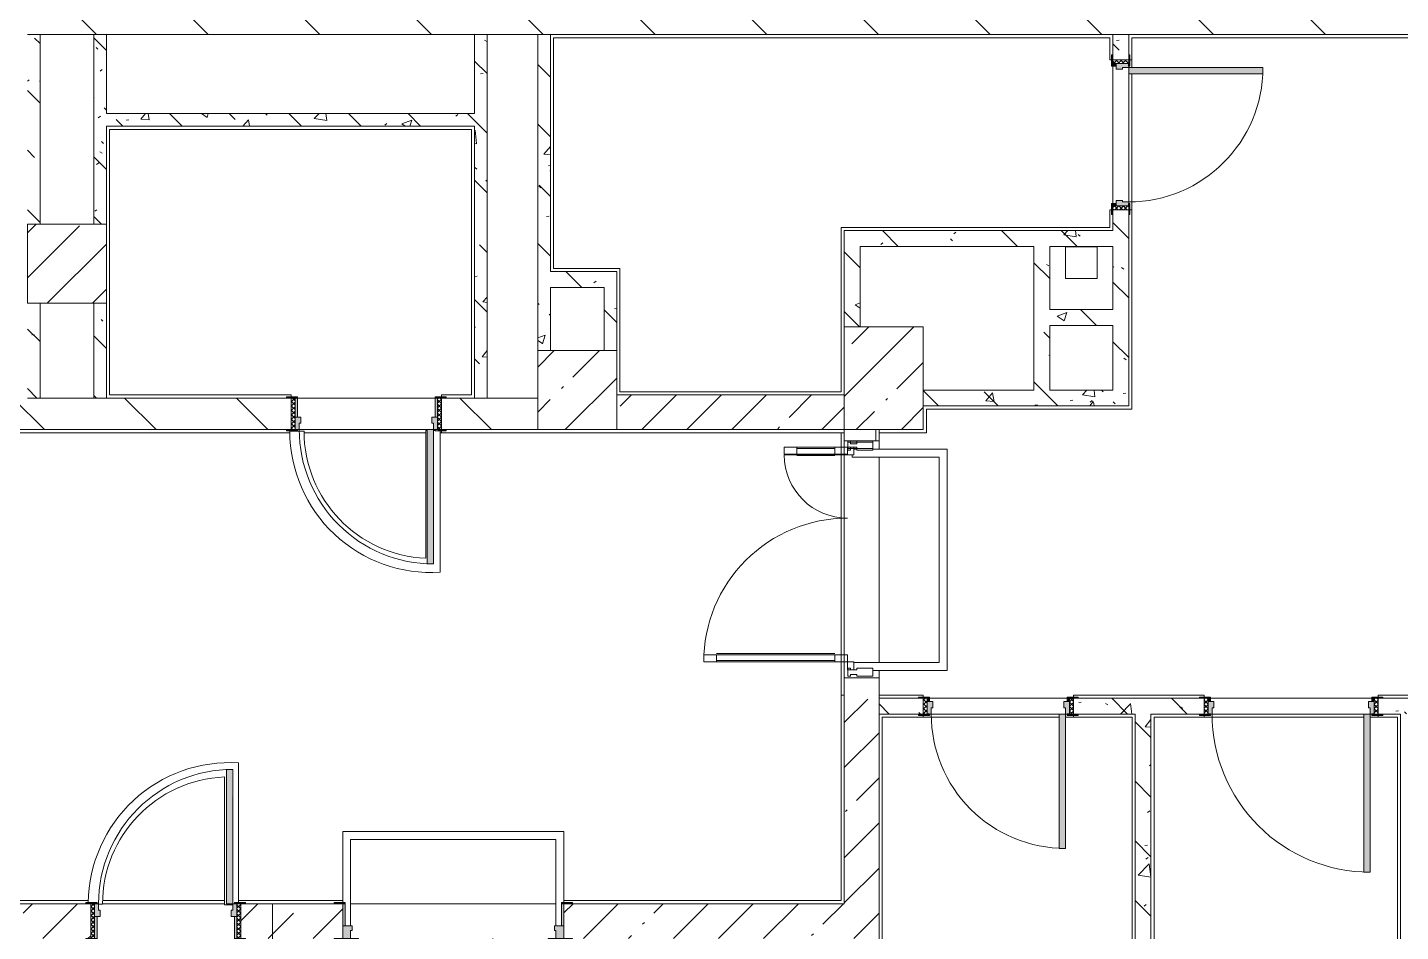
# Model space of a CAD drawing. Header units: millimetres. Extents: x -7229 to 193500, y -8553 to 29000.
# Drawn here: x 70310 to 79000, y 7724 to 13445 of the extents above; entities that cross this region are included whole.
import ezdxf

# ---------------------------------------------------------------- set-up
doc = ezdxf.new("R2010")
doc.units = ezdxf.units.MM
for name, color, linetype, lineweight, true_color in [('A-DETL-GENF-3', 7, 'Continuous', 5, 0xaaaaaa), ('A-DOOR-1', 7, 'Continuous', 5, 0xaaaaaa), ('A-DOOR-2', 7, 'Continuous', 5, 0xe2e2e2), ('A-DOOR-FRAM-1', 7, 'Continuous', 5, 0xe2e2e2), ('A-DOOR-FRAM-2', 7, 'Continuous', 5, 0xaaaaaa), ('A-FLOR-1', 7, 'Continuous', 5, 0xaaaaaa), ('I-WALL-3', 7, 'Continuous', 5, 0x787878)]:
    doc.layers.add(name, color=color, linetype=linetype, lineweight=lineweight, true_color=true_color)
for name, color, linetype, lineweight in [('A-GLAZ-CWMG', 7, 'Continuous', 5), ('A-WALL-1', 7, 'Continuous', 9), ('I-WALL', 7, 'Continuous', 5), ('S-COLS', 7, 'Continuous', 5)]:
    doc.layers.add(name, color=color, linetype=linetype, lineweight=lineweight)
pattern_1 = [(45, (0, 0), (-285.1231, 285.1231), []), (45, (285.12, 0), (-285.1231, 285.1231), [504.031, -100.806, 16.764, -84.042])]
pattern_2 = [(135, (0, 0), (-377.1708, -377.1708), [533.4, -88.9, 17.78, -88.9]), (135, (0, 376.94), (-377.1708, -377.1708), []), (50, (0, 0), (637.6445, -55.7866), [66.675, -733.425]), (355, (0, 0), (-123.3494, 668.699), [53.34, -586.74]), (100.451, (53.14, -4.65), (514.299, 612.908), [56.665, -623.315]), (46.184, (0, 177.8), (948.7764, -147.15), [100.012, -1100.137]), (96.636, (79.1, 165.5), (830.909, 865.997), [84.998, -934.973]), (351.184, (0, 177.8), (830.918, 865.988), [80.01, -880.11]), (21, (88.9, 133.35), (530.6506, -357.9283), [66.675, -733.425]), (326, (88.9, 133.35), (216.308, 644.6585), [53.34, -586.74]), (71.451, (133.1, 103.5), (746.9596, 286.7243), [56.665, -623.315]), (37.5, (0, 0), (10.81053, 295.9426), [16.764, -562.864, 16.764, -578.866, -588.962]), (37.5, (0, 0), (10.81053, 295.9426), [-1175.258, 16.764, -572.198]), (7.5, (0, 0), (233.8692, 350.6318), [16.764, -322.834, 16.764, -549.529, -224.472]), (7.5, (0, 0), (233.8692, 350.6318), [-905.891, 16.764, -207.708]), (327.5, (-198.25, 0), (474.5678, -20.0513), [16.764, -205.486, 16.764, -676.656, -920.115]), (327.5, (-198.25, 0), (474.5678, -20.0513), [-915.67, 16.764, -903.351]), (317.5, (-287.15, 0), (518.4522, 88.9934), [16.764, -272.161, 16.764, -443.738, -653.415]), (317.5, (-287.15, 0), (518.4522, 88.9934), [-749.427, 16.764, -636.651])]
pattern_3 = [(135, (1826.41, 114.685), (-14.14214, -14.14214), []), (225, (1826.41, 114.685), (14.14214, -14.14214), [])]
pattern_4 = [(45, (-296.384, 114.685), (-14.1421, 14.1421), []), (135, (-296.384, 114.685), (-14.1421, -14.1421), [])]
pattern_5 = [(135, (0, 0), (-353.5534, -353.5534), [])]

# ---------------------------------------------------------------- blocks, each defined once
blk = doc.blocks.new('BSC_Колонна _Прямоугольная - 650х500-23287315-1_2_1_птичка зашивка')
at = {"layer": 'S-COLS'}
h = blk.add_hatch(dxfattribs=at)
h.set_pattern_fill('FP_55', color=256, style=0, pattern_type=2)
h.set_pattern_definition([(135, (11225, -75730), (-285.1231, -285.1231), []), (135, (11225, -75444.88), (-285.1231, -285.1231), [504.031, -100.806, 16.764, -84.042])])
h.paths.add_polyline_path([(325, -250), (325, 250), (-325, 250), (-325, -250), (85, -250)])
for p, q in [((325, 250), (-325, 250)), ((-325, 250), (-325, -250)), ((325, -250), (325, 250)), ((-325, -250), (325, -250))]:
    blk.add_line(p, q, dxfattribs=at)
blk = doc.blocks.new('BSC_Колонна _Прямоугольная - 500х500-V37-1_2_1_птичка зашивка')
at = {"layer": 'S-COLS'}
h = blk.add_hatch(dxfattribs=at)
h.set_pattern_fill('FP_56', color=256, style=0, pattern_type=2)
h.set_pattern_definition([(45, (-73790, -11150), (-285.1231, 285.1231), []), (45, (-73504.88, -11150), (-285.1231, 285.1231), [504.031, -100.806, 16.764, -84.042])])
h.paths.add_polyline_path([(-250, -250), (250, -250), (250, 250), (-250, 247.2)])
for p, q in [((250, 250), (-250, 250)), ((-250, 250), (-250, -250)), ((250, -250), (250, 250)), ((-250, -250), (250, -250))]:
    blk.add_line(p, q, dxfattribs=at)
blk = doc.blocks.new('110_Дверь_СКБ_1Ст_Внутренняя1 - Д-7_п__950x2100h_Туалет EW30-32892359-1_2_1_птичка зашивка')
at = {"layer": 'A-DOOR-1'}
h = blk.add_hatch(dxfattribs=at)
h.set_pattern_fill('FP_38', color=256, style=0, pattern_type=2)
h.set_pattern_definition(pattern_3)
h.paths.add_polyline_path([(487.5, -50), (487.5, 50), (462.5, 50), (462.5, -50)])
at = {"layer": 'A-DOOR-2'}
h = blk.add_hatch(color=256, dxfattribs=at)
h.paths.add_polyline_path([(462.5, 19.3), (462.5, 50), (437.5, 50), (437.5, 10), (427.5, 10), (427.5, -30), (462.5, -30), (462.5, -18.8)])
h.paths.add_polyline_path([(-402.5, -6), (-402.5, 10), (-412.5, 10), (-412.5, 50), (-437.5, 50), (-437.5, -30), (-402.5, -30)])
at = {"layer": 'A-DOOR-FRAM-1'}
for points in [[(-372.5, 900), (-412.5, 900), (-412.5, 50), (-372.5, 50), (-372.5, 562.6)], [(-422.5, 50), (-422.5, 58), (-492.5, 58), (-492.5, 50), (-437.5, 50)], [(517.5, 58), (447.5, 56.3), (447.5, 50), (517.5, 50)], [(-422.5, -50), (-492.5, -50), (-492.5, -58), (-422.5, -58)], [(-422.5, -30), (-437.5, -30), (-437.5, -50), (-422.5, -50)], [(462.5, -30), (447.5, -30), (447.5, -50), (462.5, -50)], [(517.5, -50), (447.5, -50), (447.5, -58), (517.5, -58)]]:
    blk.add_hatch(color=256, dxfattribs=at).paths.add_polyline_path(points)
at = {"layer": 'A-DOOR-FRAM-2'}
h = blk.add_hatch(dxfattribs=at)
h.set_pattern_fill('FP_39', color=256, style=0, pattern_type=2)
h.set_pattern_definition(pattern_4)
h.paths.add_polyline_path([(-437.5, -50), (-437.5, 50), (-462.5, 50), (-456.9, -50)])
at = {"layer": 'A-DOOR-1'}
for p, q in [((-412.5, 900), (-412.5, 50)), ((-372.5, 900), (-412.5, 900)), ((-372.5, 50), (-372.5, 900)), ((-412.5, 50), (-372.5, 50))]:
    blk.add_line(p, q, dxfattribs=at)
blk.add_arc((-412.5, 50), 850, 360, 90, dxfattribs=at)
at = {"layer": 'A-DOOR-FRAM-2'}
for p, q in [((-422.5, 58), (-492.5, 58)), ((-492.5, 58), (-492.5, 50)), ((-492.5, 50), (-422.5, 50)), ((-437.5, 50), (-462.5, 50)), ((-462.5, 50), (-462.5, -50)), ((-412.5, 50), (-437.5, 50)), ((-437.5, 50), (-437.5, -30)), ((-437.5, -50), (-437.5, 50)), ((-422.5, 50), (-437.5, 50)), ((-437.5, 50), (-437.5, 49)), ((-437.5, 49), (-422.5, 49)), ((-422.5, 50), (-422.5, 58)), ((-422.5, 49), (-422.5, 50)), ((-412.5, 10), (-412.5, 50)), ((-402.5, 10), (-412.5, 10)), ((-402.5, -30), (-402.5, 10)), ((437.5, 10), (427.5, 10)), ((427.5, 10), (427.5, -30)), ((437.5, 50), (437.5, 10)), ((462.5, 50), (437.5, 50)), ((517.5, 58), (447.5, 58)), ((447.5, 58), (447.5, 50)), ((462.5, 50), (447.5, 50)), ((447.5, 50), (447.5, 49)), ((447.5, 50), (517.5, 50)), ((447.5, 49), (462.5, 49)), ((462.5, -30), (462.5, 50)), ((487.5, 50), (462.5, 50)), ((462.5, 50), (462.5, -50)), ((462.5, 49), (462.5, 50)), ((487.5, -50), (487.5, 50)), ((517.5, 50), (517.5, 58)), ((-422.5, -50), (-492.5, -50)), ((-492.5, -50), (-492.5, -58)), ((-492.5, -58), (-422.5, -58)), ((-462.5, -50), (-437.5, -50)), ((-437.5, -30), (-402.5, -30)), ((-422.5, -30), (-437.5, -30)), ((-437.5, -30), (-437.5, -50)), ((-437.5, -50), (-422.5, -50)), ((-422.5, -50), (-422.5, -30)), ((-422.5, -58), (-422.5, -50)), ((427.5, -30), (462.5, -30)), ((462.5, -30), (447.5, -30)), ((447.5, -30), (447.5, -50)), ((447.5, -50), (462.5, -50)), ((517.5, -50), (447.5, -50)), ((447.5, -50), (447.5, -58)), ((447.5, -58), (517.5, -58)), ((462.5, -50), (462.5, -30)), ((462.5, -50), (487.5, -50)), ((517.5, -58), (517.5, -50))]:
    blk.add_line(p, q, dxfattribs=at)
blk = doc.blocks.new('110_Дверь_СКБ_1Ст_Внутренняя1 - Д-7_п__950x2100h_Туалет-32105350-1_2_1_птичка зашивка')
at = {"layer": 'A-DOOR-1'}
h = blk.add_hatch(dxfattribs=at)
h.set_pattern_fill('FP_38', color=256, style=0, pattern_type=2)
h.set_pattern_definition(pattern_3)
h.paths.add_polyline_path([(487.5, -50), (487.5, 50), (462.5, 50), (463.3, -50)])
at = {"layer": 'A-DOOR-2'}
h = blk.add_hatch(color=256, dxfattribs=at)
h.paths.add_polyline_path([(437.5, -30), (462.5, -30), (462.5, 50), (437.5, 50), (437.5, 10), (427.5, 10), (427.5, -30)])
h.paths.add_polyline_path([(-437.5, -30), (-402.5, -30), (-402.5, 10), (-412.5, 10), (-412.5, 50), (-437.5, 50)])
at = {"layer": 'A-DOOR-FRAM-1'}
for points in [[(-372.5, 50), (-372.5, 900), (-412.5, 900), (-412.5, 50)], [(-437.5, 50), (-422.5, 50), (-422.5, 58), (-492.5, 58), (-492.5, 50), (-462.5, 50)], [(517.5, 50), (517.5, 58), (447.5, 58), (447.5, 50), (492.2, 50)], [(-492.5, -58), (-422.5, -58), (-422.5, -50), (-492.5, -50)], [(-437.5, -50), (-422.5, -50), (-422.5, -30), (-437.5, -30)], [(462.5, -50), (462.5, -30), (447.5, -30), (447.5, -50)], [(468.2, -58), (517.5, -58), (517.5, -50), (447.5, -50), (447.5, -58)]]:
    blk.add_hatch(color=256, dxfattribs=at).paths.add_polyline_path(points)
at = {"layer": 'A-DOOR-FRAM-2'}
h = blk.add_hatch(dxfattribs=at)
h.set_pattern_fill('FP_39', color=256, style=0, pattern_type=2)
h.set_pattern_definition(pattern_4)
h.paths.add_polyline_path([(-437.5, -50), (-437.5, 50), (-462.5, 50), (-462.5, -50)])
at = {"layer": 'A-DOOR-1'}
for p, q in [((-412.5, 900), (-412.5, 50)), ((-372.5, 900), (-412.5, 900)), ((-372.5, 50), (-372.5, 900)), ((-412.5, 50), (-372.5, 50))]:
    blk.add_line(p, q, dxfattribs=at)
blk.add_arc((-412.5, 50), 850, 360, 90, dxfattribs=at)
at = {"layer": 'A-DOOR-FRAM-2'}
for p, q in [((-422.5, 58), (-492.5, 58)), ((-492.5, 58), (-492.5, 50)), ((-492.5, 50), (-422.5, 50)), ((-437.5, 50), (-462.5, 50)), ((-462.5, 50), (-462.5, -50)), ((-412.5, 50), (-437.5, 50)), ((-437.5, 50), (-437.5, -30)), ((-437.5, -50), (-437.5, 50)), ((-422.5, 50), (-437.5, 50)), ((-437.5, 50), (-437.5, 49)), ((-437.5, 49), (-422.5, 49)), ((-422.5, 50), (-422.5, 58)), ((-422.5, 49), (-422.5, 50)), ((-412.5, 10), (-412.5, 50)), ((-402.5, 10), (-412.5, 10)), ((-402.5, -30), (-402.5, 10)), ((437.5, 10), (427.5, 10)), ((427.5, 10), (427.5, -30)), ((437.5, 50), (437.5, 10)), ((462.5, 50), (437.5, 50)), ((517.5, 58), (447.5, 58)), ((447.5, 58), (447.5, 50)), ((462.5, 50), (447.5, 50)), ((447.5, 50), (447.5, 49)), ((447.5, 50), (517.5, 50)), ((447.5, 49), (462.5, 49)), ((462.5, -30), (462.5, 50)), ((487.5, 50), (462.5, 50)), ((462.5, 50), (462.5, -50)), ((462.5, 49), (462.5, 50)), ((487.5, -50), (487.5, 50)), ((517.5, 50), (517.5, 58)), ((-422.5, -50), (-492.5, -50)), ((-492.5, -50), (-492.5, -58)), ((-492.5, -58), (-422.5, -58)), ((-462.5, -50), (-437.5, -50)), ((-437.5, -30), (-402.5, -30)), ((-422.5, -30), (-437.5, -30)), ((-437.5, -30), (-437.5, -50)), ((-437.5, -50), (-422.5, -50)), ((-422.5, -50), (-422.5, -30)), ((-422.5, -58), (-422.5, -50)), ((427.5, -30), (462.5, -30)), ((462.5, -30), (447.5, -30)), ((447.5, -30), (447.5, -50)), ((447.5, -50), (462.5, -50)), ((517.5, -50), (447.5, -50)), ((447.5, -50), (447.5, -58)), ((447.5, -58), (517.5, -58)), ((462.5, -50), (462.5, -30)), ((462.5, -50), (487.5, -50)), ((517.5, -58), (517.5, -50))]:
    blk.add_line(p, q, dxfattribs=at)
blk = doc.blocks.new('110_Дверь_СКБ_1Ст_Внутренняя1 - Д-4 _п_ 1100x2100h_су мгн 2-33304581-1_2_1_птичка зашивка')
at = {"layer": 'A-DOOR-1'}
h = blk.add_hatch(dxfattribs=at)
h.set_pattern_fill('FP_34', color=256, style=0, pattern_type=2)
h.set_pattern_definition([(135, (1751.41, 114.685), (-14.14214, -14.14214), []), (225, (1751.41, 114.685), (14.14214, -14.14214), [])])
h.paths.add_polyline_path([(537.5, 50), (537.5, -50), (562.5, -50), (562.5, 50)])
at = {"layer": 'A-DOOR-2'}
h = blk.add_hatch(color=256, dxfattribs=at)
h.paths.add_polyline_path([(512.5, 50), (512.5, 10), (502.5, 10), (502.5, -30), (537.5, -30), (532.1, 50), (522.5, 50)])
h.paths.add_polyline_path([(-512.5, 50), (-512.5, -30), (-477.5, -30), (-477.5, 10), (-487.5, 10), (-487.5, 50), (-497.5, 50)])
at = {"layer": 'A-DOOR-FRAM-1'}
for points in [[(-487.5, 1050), (-487.5, 50), (-447.5, 50), (-447.5, 1050)], [(-517.5, 58), (-567.5, 58), (-567.5, 50), (-497.5, 50), (-497.5, 58), (-512.5, 58)], [(530.1, 58), (522.5, 58), (522.5, 50), (592.5, 50), (592.5, 58), (537.5, 58)], [(-537.5, -50), (-567.5, -50), (-567.5, -58), (-497.5, -58), (-497.5, -50), (-519.8, -50)], [(-497.5, -30), (-512.5, -30), (-512.5, -50), (-497.5, -50)], [(537.5, -30), (522.5, -30), (522.5, -50), (537.5, -50)], [(522.5, -50), (522.5, -58), (592.5, -58), (592.5, -50), (537.5, -50)]]:
    blk.add_hatch(color=256, dxfattribs=at).paths.add_polyline_path(points)
at = {"layer": 'A-DOOR-FRAM-2'}
h = blk.add_hatch(dxfattribs=at)
h.set_pattern_fill('FP_35', color=256, style=0, pattern_type=2)
h.set_pattern_definition([(45, (-371.384, 114.685), (-14.1421, 14.1421), []), (135, (-371.384, 114.685), (-14.1421, -14.1421), [])])
h.paths.add_polyline_path([(-512.5, 50), (-537.5, 50), (-537.5, -50), (-512.5, -50), (-512.5, -41.8)])
at = {"layer": 'A-DOOR-1'}
for p, q in [((-487.5, 1050), (-487.5, 50)), ((-447.5, 1050), (-487.5, 1050)), ((-447.5, 50), (-447.5, 1050)), ((-487.5, 50), (-447.5, 50))]:
    blk.add_line(p, q, dxfattribs=at)
blk.add_arc((-487.5, 50), 1000, 360, 90, dxfattribs=at)
at = {"layer": 'A-DOOR-FRAM-2'}
for p, q in [((-497.5, 58), (-567.5, 58)), ((-567.5, 58), (-567.5, 50)), ((-567.5, 50), (-497.5, 50)), ((-512.5, 50), (-537.5, 50)), ((-537.5, 50), (-537.5, -50)), ((-487.5, 50), (-512.5, 50)), ((-512.5, 50), (-512.5, -30)), ((-512.5, -50), (-512.5, 50)), ((-497.5, 50), (-512.5, 50)), ((-512.5, 50), (-512.5, 49)), ((-512.5, 49), (-497.5, 49)), ((-497.5, 50), (-497.5, 58)), ((-497.5, 49), (-497.5, 50)), ((-487.5, 10), (-487.5, 50)), ((-477.5, 10), (-487.5, 10)), ((-477.5, -30), (-477.5, 10)), ((512.5, 10), (502.5, 10)), ((502.5, 10), (502.5, -30)), ((512.5, 50), (512.5, 10)), ((537.5, 50), (512.5, 50)), ((592.5, 58), (522.5, 58)), ((522.5, 58), (522.5, 50)), ((537.5, 50), (522.5, 50)), ((522.5, 50), (522.5, 49)), ((522.5, 50), (592.5, 50)), ((522.5, 49), (537.5, 49)), ((537.5, -30), (537.5, 50)), ((562.5, 50), (537.5, 50)), ((537.5, 50), (537.5, -50)), ((537.5, 49), (537.5, 50)), ((562.5, -50), (562.5, 50)), ((592.5, 50), (592.5, 58)), ((-497.5, -50), (-567.5, -50)), ((-567.5, -50), (-567.5, -58)), ((-567.5, -58), (-497.5, -58)), ((-537.5, -50), (-512.5, -50)), ((-512.5, -30), (-477.5, -30)), ((-497.5, -30), (-512.5, -30)), ((-512.5, -30), (-512.5, -50)), ((-512.5, -50), (-497.5, -50)), ((-497.5, -50), (-497.5, -30)), ((-497.5, -58), (-497.5, -50)), ((502.5, -30), (537.5, -30)), ((537.5, -30), (522.5, -30)), ((522.5, -30), (522.5, -50)), ((522.5, -50), (537.5, -50)), ((592.5, -50), (522.5, -50)), ((522.5, -50), (522.5, -58)), ((522.5, -58), (592.5, -58)), ((537.5, -50), (537.5, -30)), ((537.5, -50), (562.5, -50)), ((592.5, -58), (592.5, -50))]:
    blk.add_line(p, q, dxfattribs=at)
blk = doc.blocks.new('Прямоугольный импост - Импост структурный с накладкой - 160мм Темный-32274804-1_2_1_птичка зашивка')
at = {"layer": 'A-GLAZ-CWMG'}
for p, q in [((-50, 40), (-50, 140)), ((-50, 140), (0, 140)), ((0, 140), (0, 40)), ((-40, 40), (-50, 40)), ((-50, -17), (-50, 0)), ((-50, 0), (-40, 0)), ((-40, 0), (-40, 40)), ((-10, 40), (-10, 0)), ((0, 40), (-10, 40)), ((-10, 0), (0, 0)), ((0, 0), (0, -17)), ((0, -17), (-50, -17))]:
    blk.add_line(p, q, dxfattribs=at)
blk = doc.blocks.new('Дверь_Витражная_остекление_ - ВВ-6 остекление-32274838-1_2_1_птичка зашивка')
at = {"layer": 'A-DETL-GENF-3'}
for p, q in [((-655, 930), (-610, 930)), ((-655, 930), (-655, 20)), ((-610, 930), (-655, 930)), ((-655, 930), (-655, 20)), ((-610, 930), (-610, 20)), ((-610, 20), (-610, 930)), ((-655, 850), (-610, 850)), ((-645, 850), (-645, 100)), ((-601, 850), (-601, 100)), ((705, 420), (660, 420)), ((660, 420), (660, 20)), ((705, 420), (660, 420)), ((660, 420), (660, 20)), ((705, 420), (705, 20)), ((705, 20), (705, 420)), ((651, 340), (651, 100)), ((705, 340), (660, 340)), ((695, 340), (695, 100)), ((-655, 100), (-610, 100)), ((705, 100), (660, 100)), ((-610, 20), (-655, 20)), ((-655, 20), (-610, 20))]:
    blk.add_line(p, q, dxfattribs=at)
at = {"layer": 'A-DOOR-1'}
for p, q in [((-655, 930), (-655, 20)), ((655, 420), (655, 20)), ((-655, 20), (-705, 20)), ((-705, 20), (-705, -20)), ((-655, -20), (-655, 20)), ((705, 20), (655, 20)), ((655, 20), (655, -20)), ((705, -20), (705, 20)), ((-705, -20), (-655, -20)), ((655, -20), (705, -20))]:
    blk.add_line(p, q, dxfattribs=at)
for centre, radius, start, end in [((-655, 20), 910, 360, 90), ((655, 20), 400, 90, 180)]:
    blk.add_arc(centre, radius, start, end, dxfattribs=at)
blk = doc.blocks.new('110_Дверь_СКБ_1Ст_Внутренняя1 - Д-17д _Д-9_ 950x2100h_ПУИ_ С_У персонала-24300662-1_2_1_птичка зашивка')
at = {"layer": 'A-DOOR-1'}
h = blk.add_hatch(dxfattribs=at)
h.set_pattern_fill('FP_23', color=256, style=0, pattern_type=2)
h.set_pattern_definition([(135, (1826.41, 164.685), (-14.14214, -14.14214), []), (225, (1826.41, 164.685), (14.14214, -14.14214), [])])
h.paths.add_polyline_path([(487.5, 100), (462.5, 100), (462.5, -100), (487.5, -100)])
at = {"layer": 'A-DOOR-2'}
h = blk.add_hatch(color=256, dxfattribs=at)
h.paths.add_polyline_path([(462.5, 100), (437.5, 100), (437.5, 60), (427.5, 60), (427.5, 20), (462.5, 20)])
h.paths.add_polyline_path([(-422.5, 100), (-437.5, 100), (-437.5, 20), (-402.5, 20), (-402.5, 60), (-412.5, 60), (-412.5, 100)])
at = {"layer": 'A-DOOR-FRAM-1'}
for points in [[(-412.5, 950), (-412.5, 100), (-372.5, 104.4), (-372.5, 950), (-400.7, 950)], [(-462.5, 108), (-492.5, 108), (-492.5, 100), (-422.5, 104.4), (-422.5, 108), (-454.1, 108)], [(447.5, 108), (447.5, 100), (517.5, 100), (517.5, 108), (462.5, 108)], [(-422.5, 20), (-437.5, 20), (-437.5, -100), (-422.5, -100)], [(447.5, 20), (447.5, -100), (462.5, -100), (462.5, 20)], [(-422.5, -100), (-492.5, -100), (-492.5, -108), (-422.5, -108)], [(517.5, -100), (447.5, -100), (447.5, -108), (517.5, -108)]]:
    blk.add_hatch(color=256, dxfattribs=at).paths.add_polyline_path(points)
at = {"layer": 'A-DOOR-FRAM-2'}
h = blk.add_hatch(dxfattribs=at)
h.set_pattern_fill('FP_24', color=256, style=0, pattern_type=2)
h.set_pattern_definition([(45, (-296.384, 164.685), (-14.1421, 14.1421), []), (135, (-296.384, 164.685), (-14.1421, -14.1421), [])])
h.paths.add_polyline_path([(-462.5, 100), (-462.5, -100), (-437.5, -100), (-437.5, 100)])
at = {"layer": 'A-DOOR-1'}
for p, q in [((-412.5, 950), (-412.5, 100)), ((-372.5, 950), (-412.5, 950)), ((-372.5, 100), (-372.5, 950)), ((-412.5, 100), (-372.5, 100))]:
    blk.add_line(p, q, dxfattribs=at)
blk.add_arc((-412.5, 100), 850, 360, 90, dxfattribs=at)
at = {"layer": 'A-DOOR-FRAM-2'}
for p, q in [((-422.5, 108), (-492.5, 108)), ((-492.5, 108), (-492.5, 100)), ((-492.5, 100), (-422.5, 100)), ((-437.5, 100), (-462.5, 100)), ((-462.5, 100), (-462.5, -100)), ((-412.5, 100), (-437.5, 100)), ((-437.5, 100), (-437.5, 20)), ((-437.5, -100), (-437.5, 100)), ((-422.5, 100), (-437.5, 100)), ((-437.5, 100), (-437.5, 99)), ((-437.5, 99), (-422.5, 99)), ((-422.5, 100), (-422.5, 108)), ((-422.5, 99), (-422.5, 100)), ((-412.5, 60), (-412.5, 100)), ((437.5, 100), (437.5, 60)), ((462.5, 100), (437.5, 100)), ((517.5, 108), (447.5, 108)), ((447.5, 108), (447.5, 100)), ((462.5, 100), (447.5, 100)), ((447.5, 100), (447.5, 99)), ((447.5, 100), (517.5, 100)), ((447.5, 99), (462.5, 99)), ((462.5, 20), (462.5, 100)), ((487.5, 100), (462.5, 100)), ((462.5, 100), (462.5, -100)), ((462.5, 99), (462.5, 100)), ((487.5, -100), (487.5, 100)), ((517.5, 100), (517.5, 108)), ((-437.5, 20), (-402.5, 20)), ((-422.5, 20), (-437.5, 20)), ((-437.5, 20), (-437.5, -100)), ((-422.5, -100), (-422.5, 20)), ((-402.5, 60), (-412.5, 60)), ((-402.5, 20), (-402.5, 60)), ((437.5, 60), (427.5, 60)), ((427.5, 60), (427.5, 20)), ((427.5, 20), (462.5, 20)), ((462.5, 20), (447.5, 20)), ((447.5, 20), (447.5, -100)), ((462.5, -100), (462.5, 20)), ((-422.5, -100), (-492.5, -100)), ((-492.5, -100), (-492.5, -108)), ((-492.5, -108), (-422.5, -108)), ((-462.5, -100), (-437.5, -100)), ((-437.5, -100), (-422.5, -100)), ((-422.5, -108), (-422.5, -100)), ((447.5, -100), (462.5, -100)), ((517.5, -100), (447.5, -100)), ((447.5, -100), (447.5, -108)), ((447.5, -108), (517.5, -108)), ((462.5, -100), (487.5, -100)), ((517.5, -108), (517.5, -100))]:
    blk.add_line(p, q, dxfattribs=at)
blk = doc.blocks.new('110_Дверь_СКБ_2Ст - Д-1_л_Лестничная клетка EIS60 2-32142534-1_2_1_птичка зашивка')
at = {"layer": 'A-DOOR-2'}
for points in [[(662.5, 1010), (612.5, 1010), (612.5, 110), (662.5, 110), (662.5, 786.4)], [(-637.5, 510), (-637.5, 110), (-587.5, 110), (-587.5, 510)], [(712.4, 30), (697.5, 30), (699.6, -110), (712.5, -110), (712.5, 30)]]:
    blk.add_hatch(color=256, dxfattribs=at).paths.add_polyline_path(points)
h = blk.add_hatch(color=256, dxfattribs=at)
h.paths.add_polyline_path([(662.5, 110), (662.5, 60), (652.5, 60), (652.5, 30), (712.5, 32.6), (712.5, 110)])
h.paths.add_polyline_path([(-637.5, 110), (-687.5, 110), (-687.2, 30), (-627.5, 35.6), (-627.5, 60), (-637.5, 60), (-637.5, 104.8)])
at = {"layer": 'A-DOOR-FRAM-1'}
for points in [[(-672.5, 118), (-742.5, 118), (-742.5, 110), (-672.5, 110)], [(729.9, 118), (697.5, 118), (697.5, 110), (767.5, 110), (767.5, 118)], [(-672.5, 30), (-687.5, 30), (-687.4, -110), (-672.5, -110), (-672.5, -21.5)], [(-687.4, -110), (-742.5, -110.2), (-742.5, -118), (-672.5, -118), (-674.5, -110)], [(767.5, -110), (697.5, -110), (698.9, -118), (767.5, -118)]]:
    blk.add_hatch(color=256, dxfattribs=at).paths.add_polyline_path(points)
at = {"layer": 'A-DOOR-1'}
for p, q in [((662.5, 1010), (612.5, 1010)), ((612.5, 1010), (612.5, 110)), ((662.5, 110), (662.5, 1010)), ((-637.5, 510), (-637.5, 110)), ((-587.5, 510), (-637.5, 510)), ((-587.5, 110), (-587.5, 510)), ((-637.5, 110), (-587.5, 110)), ((612.5, 110), (662.5, 110))]:
    blk.add_line(p, q, dxfattribs=at)
for centre, radius, start, end in [((662.5, 110), 900, 90, 180), ((-637.5, 110), 400, 360, 90)]:
    blk.add_arc(centre, radius, start, end, dxfattribs=at)
at = {"layer": 'A-DOOR-FRAM-2'}
for p, q in [((-672.5, 118), (-742.5, 118)), ((-742.5, 118), (-742.5, 110)), ((-742.5, 110), (-672.5, 110)), ((-637.5, 110), (-687.5, 110)), ((-687.5, 110), (-687.5, 30)), ((-672.5, 110), (-672.5, 118)), ((-637.5, 60), (-637.5, 110)), ((662.5, 110), (662.5, 60)), ((712.5, 110), (662.5, 110)), ((767.5, 118), (697.5, 118)), ((697.5, 118), (697.5, 110)), ((697.5, 110), (767.5, 110)), ((712.5, 30), (712.5, 110)), ((767.5, 110), (767.5, 118)), ((-687.5, 30), (-627.5, 30)), ((-672.5, 30), (-687.5, 30)), ((-687.5, 30), (-687.5, -110)), ((-672.5, -110), (-672.5, 30)), ((-627.5, 60), (-637.5, 60)), ((-627.5, 30), (-627.5, 60)), ((662.5, 60), (652.5, 60)), ((652.5, 60), (652.5, 30)), ((652.5, 30), (712.5, 30)), ((712.5, 30), (697.5, 30)), ((697.5, 30), (697.5, -110)), ((712.5, -110), (712.5, 30)), ((-672.5, -110), (-742.5, -110)), ((-742.5, -110), (-742.5, -118)), ((-742.5, -118), (-672.5, -118)), ((-687.5, -110), (-672.5, -110)), ((-672.5, -118), (-672.5, -110)), ((697.5, -110), (712.5, -110)), ((767.5, -110), (697.5, -110)), ((697.5, -110), (697.5, -118)), ((697.5, -118), (767.5, -118)), ((767.5, -118), (767.5, -110))]:
    blk.add_line(p, q, dxfattribs=at)
blk = doc.blocks.new('110_Дверь_СКБ_1Ст_Внутренняя1 - Д-7_л__950x2100h_Туалет-21784696-1_2_1_птичка зашивка')
at = {"layer": 'A-DOOR-1'}
h = blk.add_hatch(dxfattribs=at)
h.set_pattern_fill('FP_57', color=256, style=0, pattern_type=2)
h.set_pattern_definition([(135, (1826.41, 174.685), (-14.14214, -14.14214), []), (225, (1826.41, 174.685), (14.14214, -14.14214), [])])
h.paths.add_polyline_path([(462.5, -110), (487.5, -110), (487.5, 110), (462.5, 110), (462.5, 86.3)])
at = {"layer": 'A-DOOR-2'}
h = blk.add_hatch(color=256, dxfattribs=at)
h.paths.add_polyline_path([(462.5, 30), (462.5, 110), (437.5, 110), (437.5, 70), (427.5, 70), (427.5, 30), (447.5, 30)])
h.paths.add_polyline_path([(-437.5, 30), (-402.5, 30), (-402.5, 70), (-412.5, 70), (-412.5, 110), (-437.5, 108), (-437.5, 86.3)])
at = {"layer": 'A-DOOR-FRAM-1'}
for points in [[(437.5, 110), (431.8, 960), (397.5, 960), (397.5, 110)], [(-462.5, 110), (-422.5, 110), (-422.5, 118), (-492.5, 117.6), (-492.5, 110), (-477.4, 110)], [(513.8, 110), (517.5, 110), (517.5, 118), (447.5, 118), (447.5, 110), (487.5, 110)], [(-422.5, -110), (-422.5, 30), (-437.5, 30), (-437.5, -110)], [(462.5, -110), (462.5, 30), (447.5, 30), (447.5, -110)], [(-422.5, -118), (-422.5, -110), (-492.5, -110), (-492.5, -118), (-437.5, -118)], [(480.2, -118), (517.5, -118), (517.5, -110), (447.5, -110), (447.5, -118), (462.5, -118)]]:
    blk.add_hatch(color=256, dxfattribs=at).paths.add_polyline_path(points)
at = {"layer": 'A-DOOR-FRAM-2'}
h = blk.add_hatch(dxfattribs=at)
h.set_pattern_fill('FP_58', color=256, style=0, pattern_type=2)
h.set_pattern_definition([(45, (-296.384, 174.685), (-14.1421, 14.1421), []), (135, (-296.384, 174.685), (-14.1421, -14.1421), [])])
h.paths.add_polyline_path([(-437.5, -110), (-437.5, 110), (-462.5, 108), (-462.5, -110)])
at = {"layer": 'A-DOOR-1'}
for p, q in [((437.5, 960), (397.5, 960)), ((397.5, 960), (397.5, 110)), ((437.5, 110), (437.5, 960)), ((397.5, 110), (437.5, 110))]:
    blk.add_line(p, q, dxfattribs=at)
blk.add_arc((437.5, 110), 850, 90, 180, dxfattribs=at)
at = {"layer": 'A-DOOR-FRAM-2'}
for p, q in [((-422.5, 118), (-492.5, 118)), ((-492.5, 118), (-492.5, 110)), ((-492.5, 110), (-422.5, 110)), ((-437.5, 110), (-462.5, 110)), ((-462.5, 110), (-462.5, -110)), ((-412.5, 110), (-437.5, 110)), ((-437.5, 110), (-437.5, 30)), ((-437.5, -110), (-437.5, 110)), ((-422.5, 110), (-437.5, 110)), ((-437.5, 110), (-437.5, 109)), ((-437.5, 109), (-422.5, 109)), ((-422.5, 110), (-422.5, 118)), ((-422.5, 109), (-422.5, 110)), ((-412.5, 70), (-412.5, 110)), ((437.5, 110), (437.5, 70)), ((462.5, 110), (437.5, 110)), ((517.5, 118), (447.5, 118)), ((447.5, 118), (447.5, 110)), ((462.5, 110), (447.5, 110)), ((447.5, 110), (447.5, 109)), ((447.5, 110), (517.5, 110)), ((447.5, 109), (462.5, 109)), ((462.5, 30), (462.5, 110)), ((487.5, 110), (462.5, 110)), ((462.5, 110), (462.5, -110)), ((462.5, 109), (462.5, 110)), ((487.5, -110), (487.5, 110)), ((517.5, 110), (517.5, 118)), ((-437.5, 30), (-402.5, 30)), ((-422.5, 30), (-437.5, 30)), ((-437.5, 30), (-437.5, -110)), ((-422.5, -110), (-422.5, 30)), ((-402.5, 70), (-412.5, 70)), ((-402.5, 30), (-402.5, 70)), ((437.5, 70), (427.5, 70)), ((427.5, 70), (427.5, 30)), ((427.5, 30), (462.5, 30)), ((462.5, 30), (447.5, 30)), ((447.5, 30), (447.5, -110)), ((462.5, -110), (462.5, 30)), ((-422.5, -110), (-492.5, -110)), ((-492.5, -110), (-492.5, -118)), ((-492.5, -118), (-422.5, -118)), ((-462.5, -110), (-437.5, -110)), ((-437.5, -110), (-422.5, -110)), ((-422.5, -118), (-422.5, -110)), ((447.5, -110), (462.5, -110)), ((517.5, -110), (447.5, -110)), ((447.5, -110), (447.5, -118)), ((447.5, -118), (517.5, -118)), ((462.5, -110), (487.5, -110)), ((517.5, -118), (517.5, -110))]:
    blk.add_line(p, q, dxfattribs=at)
blk = doc.blocks.new('Прямоугольный импост - Импост структурный с накладкой - 160мм Темный-32274805-1_2_1_птичка зашивка')
at = {"layer": 'A-GLAZ-CWMG'}
for p, q in [((-25, 40), (-25, 140)), ((-25, 140), (25, 140)), ((25, 140), (25, 40)), ((-15, 40), (-25, 40)), ((-25, -17), (-25, 0)), ((-25, 0), (-15, 0)), ((-15, 0), (-15, 40)), ((15, 40), (15, 0)), ((25, 40), (15, 40)), ((15, 0), (25, 0)), ((25, 0), (25, -17)), ((25, -17), (-25, -17))]:
    blk.add_line(p, q, dxfattribs=at)
blk = doc.blocks.new('Прямоугольный импост - Импост структурный с накладкой - 160мм Темный-32274806-1_2_1_птичка зашивка')
at = {"layer": 'A-GLAZ-CWMG'}
for p, q in [((0, 140), (-50, 140)), ((-50, 140), (-50, 40)), ((0, 40), (0, 140)), ((-50, 40), (-40, 40)), ((-40, 0), (-50, 0)), ((-50, 0), (-50, -17)), ((-40, 40), (-40, 0)), ((-10, 0), (-10, 40)), ((-10, 40), (0, 40)), ((0, 0), (-10, 0)), ((0, -17), (0, 0)), ((-50, -17), (0, -17))]:
    blk.add_line(p, q, dxfattribs=at)

msp = doc.modelspace()

# ---------------------------------------------------------------- hatches: boundary and pattern name
at = {"layer": 'I-WALL'}
h = msp.add_hatch(dxfattribs=at)
h.set_pattern_fill('FP_19', color=256, style=0, pattern_type=2)
h.set_pattern_definition(pattern_5)
h.paths.add_polyline_path([(73620, 13400), (84700, 13400), (84700, 13600), (68650, 13600), (68650, 13400), (73540, 13400)])
h = msp.add_hatch(dxfattribs=at)
h.set_pattern_fill('FP_19', color=256, style=0, pattern_type=2)
h.set_pattern_definition(pattern_5)
h.paths.add_polyline_path([(72929.8, 10900), (73540, 10900), (73540, 11100), (72929.8, 11100)])
h.paths.add_polyline_path([(66760, 10900), (68668.8, 10900), (68668.8, 11100), (66760, 11100)])
h.paths.add_polyline_path([(66560, 10900), (66560, 11100), (62160, 11100), (62160, 10900), (66160, 10900)])
h.paths.add_polyline_path([(71979.8, 10900), (71979.8, 11100), (69618.8, 11100), (69618.8, 10900), (71949.8, 10900)])
h = msp.add_hatch(dxfattribs=at)
h.set_pattern_fill('FP_1', color=256, style=0, pattern_type=2)
h.set_pattern_definition(pattern_1)
h.paths.add_polyline_path([(74490.1, 10900), (75480, 10900), (75480, 11120), (74040, 11120), (74040, 10900), (74060, 10900)])
h = msp.add_hatch(dxfattribs=at)
h.set_pattern_fill('FP_1', color=256, style=0, pattern_type=2)
h.set_pattern_definition(pattern_1)
h.paths.add_polyline_path([(75480, 7900), (75700, 7900), (75700, 9330), (75480, 9330), (75480, 8967.7)])
h.paths.add_polyline_path([(75700, 10830), (75700, 10900), (75680, 10900), (75680, 10830)])
h = msp.add_hatch(dxfattribs=at)
h.set_pattern_fill('FP_1', color=256, style=0, pattern_type=2)
h.set_pattern_definition(pattern_1)
h.paths.add_polyline_path([(69940, 7680), (70710, 7680), (70710, 7900), (69360, 7900), (69360, 7680), (69920, 7680)])
h.paths.add_polyline_path([(71660, 7680), (71860, 7680), (71860, 7900), (71660, 7900), (71660, 7876.3)])
h.paths.add_polyline_path([(67560, 7680), (68260, 7680), (68260, 7900), (66860, 7900), (66860, 7680), (67480, 7680)])
h = msp.add_hatch(dxfattribs=at)
h.set_pattern_fill('FP_1', color=256, style=0, pattern_type=2)
h.set_pattern_definition(pattern_1)
h.paths.add_polyline_path([(72080, -100), (72080, 7900), (71860, 7900), (71860, -100)])
h = msp.add_hatch(dxfattribs=at)
h.set_pattern_fill('FP_1', color=256, style=0, pattern_type=2)
h.set_pattern_definition(pattern_1)
h.paths.add_polyline_path([(72080, 7680), (72305, 7680), (72305, 7900), (72080, 7900), (72080, 7863)])
h.paths.add_polyline_path([(74490.1, 7680), (75700, 7680), (75700, 7900), (73705, 7900), (73705, 7680), (73760, 7680)])
at = {"layer": 'I-WALL-3'}
h = msp.add_hatch(dxfattribs=at)
h.set_pattern_fill('FP_31', color=256, style=0, pattern_type=2)
h.set_pattern_definition(pattern_2)
h.paths.add_polyline_path([(70309.8, 11120), (70310, 12200), (70389.8, 12200), (70389.8, 13400), (70309.8, 13400), (70309.8, 11397.2)])
h.paths.add_polyline_path([(70389.8, 11100), (70389.8, 11700), (70310, 11700), (70309.8, 11100)])
h = msp.add_hatch(dxfattribs=at)
h.set_pattern_fill('FP_31', color=256, style=0, pattern_type=2)
h.set_pattern_definition(pattern_2)
h.paths.add_polyline_path([(70810, 11100), (70810, 11700), (70730, 11700), (70730, 11100)])
h.paths.add_polyline_path([(70810, 12200), (70810, 13400), (70730, 13400), (70730, 12200)])
h = msp.add_hatch(dxfattribs=at)
h.set_pattern_fill('FP_31', color=256, style=0, pattern_type=2)
h.set_pattern_definition(pattern_2)
h.paths.add_polyline_path([(73220, 11100), (73220, 13400), (73140, 13400), (73140, 11100)])
h = msp.add_hatch(dxfattribs=at)
h.set_pattern_fill('FP_31', color=256, style=0, pattern_type=2)
h.set_pattern_definition(pattern_2)
h.paths.add_polyline_path([(73570, 11400), (73620, 11400), (73620, 13400), (73540, 13400), (73540, 11400)])
h = msp.add_hatch(dxfattribs=at)
h.set_pattern_fill('FP_31', color=256, style=0, pattern_type=2)
h.set_pattern_definition(pattern_2)
h.paths.add_polyline_path([(77279.8, 11050), (77279.8, 12291.1), (77179.8, 12291.1), (77179.8, 11050)])
h.paths.add_polyline_path([(77179.8, 13241.1), (77279.8, 13241.1), (77279.8, 13400), (77179.8, 13400), (77179.8, 13271.1)])
h = msp.add_hatch(dxfattribs=at)
h.set_pattern_fill('FP_31', color=256, style=0, pattern_type=2)
h.set_pattern_definition(pattern_2)
h.paths.add_polyline_path([(73122.3, 12820), (73140, 12820), (73140, 12900), (70810, 12900), (70810, 12820), (73120, 12820)])
h = msp.add_hatch(dxfattribs=at)
h.set_pattern_fill('FP_31', color=256, style=0, pattern_type=2)
h.set_pattern_definition(pattern_2)
h.paths.add_polyline_path([(77082.5, 12060), (77179.8, 12060), (77179.8, 12160), (75480, 12160), (75480, 12060), (77082, 12060)])
h = msp.add_hatch(dxfattribs=at)
h.set_pattern_fill('FP_31', color=256, style=0, pattern_type=2)
h.set_pattern_definition(pattern_2)
h.paths.add_polyline_path([(75480, 11550), (75580, 11550), (75580, 12060), (75480, 12057), (75480, 11880.8)])
h = msp.add_hatch(dxfattribs=at)
h.set_pattern_fill('FP_31', color=256, style=0, pattern_type=2)
h.set_pattern_definition(pattern_2)
h.paths.add_polyline_path([(76679.8, 11150), (76779.8, 11150), (76779.8, 12060), (76679.8, 12055.6), (76679.8, 11397.2)])
h = msp.add_hatch(dxfattribs=at)
h.set_pattern_fill('FP_31', color=256, style=0, pattern_type=2)
h.set_pattern_definition(pattern_2)
h.paths.add_polyline_path([(73960, 11800), (73960, 11900), (73620, 11900), (73620, 11800), (73640, 11800)])
h = msp.add_hatch(dxfattribs=at)
h.set_pattern_fill('FP_31', color=256, style=0, pattern_type=2)
h.set_pattern_definition(pattern_2)
h.paths.add_polyline_path([(74040, 11400), (74040, 11900), (73960, 11900), (73960, 11400)])
h = msp.add_hatch(dxfattribs=at)
h.set_pattern_fill('FP_31', color=256, style=0, pattern_type=2)
h.set_pattern_definition(pattern_2)
h.paths.add_polyline_path([(77168.7, 11560), (77179.8, 11560), (77179.8, 11660), (76779.8, 11660), (76779.8, 11560), (77006.3, 11560)])
h = msp.add_hatch(dxfattribs=at)
h.set_pattern_fill('FP_31', color=256, style=0, pattern_type=2)
h.set_pattern_definition(pattern_2)
h.paths.add_polyline_path([(77179.8, 11050), (77179.8, 11150), (75980, 11150), (75980, 11050), (76930, 11050)])
h = msp.add_hatch(dxfattribs=at)
h.set_pattern_fill('FP_31', color=256, style=0, pattern_type=2)
h.set_pattern_definition(pattern_2)
h.paths.add_polyline_path([(78980.5, 9100), (79165, 9100), (79165, 9200), (78858, 9200), (78858, 9100), (78888, 9100)])
h.paths.add_polyline_path([(75950, 9100), (75980, 9100), (75980, 9200), (75700, 9200), (75700, 9100), (75829.4, 9100)])
h.paths.add_polyline_path([(76930, 9100), (77758, 9100), (77758, 9200), (76930, 9200)])
h.paths.add_polyline_path([(80295, 9100), (81830, 9100), (81830, 9200), (80265, 9200), (80265, 9100)])
h = msp.add_hatch(dxfattribs=at)
h.set_pattern_fill('FP_31', color=256, style=0, pattern_type=2)
h.set_pattern_definition(pattern_2)
h.paths.add_polyline_path([(77420.9, 7090.6), (77420.9, 9100), (77320.9, 9100), (77320.9, 7090.6)])
at = {"layer": 'S-COLS'}
h = msp.add_hatch(dxfattribs=at)
h.set_pattern_fill('FP_1', color=256, style=0, pattern_type=2)
h.set_pattern_definition(pattern_1)
h.paths.add_polyline_path([(70389.8, 11700), (70810, 11700), (70810, 12200), (70310, 12200), (70310, 11700)])

# ---------------------------------------------------------------- linework, layer by layer
at = {"layer": 'A-FLOR-1'}
for p, q in [((77159.8, 13380), (73640, 13380)), ((73640, 13380), (73640, 11920)), ((77159.8, 13241.1), (77159.8, 13380)), ((77299.8, 13380), (77299.8, 13191.1)), ((82557, 13380), (77299.8, 13380)), ((77171.8, 13241.1), (77159.8, 13241.1)), ((77299.8, 13241.1), (77287.8, 13241.1)), ((77299.8, 13151.1), (77299.8, 11030)), ((73120, 12800), (70830, 12800)), ((70830, 12800), (70830, 11120)), ((73120, 11120), (73120, 12800)), ((77159.8, 12180), (77159.8, 12291.1)), ((77159.8, 12291.1), (77168.7, 12291.1)), ((77287.8, 12291.1), (77299.8, 12291.1)), ((75460, 11140), (75460, 12180)), ((75460, 12180), (77159.8, 12180)), ((76880.5, 12057), (77080.5, 12057)), ((76880.5, 11857), (76880.5, 12057)), ((77080.5, 12057), (77080.5, 11857)), ((73640, 11920), (74060, 11920)), ((74060, 11920), (74060, 11140)), ((77080.5, 11857), (76880.5, 11857)), ((74060, 11140), (75460, 11140)), ((70830, 11120), (71979.8, 11120)), ((71979.8, 11120), (71979.8, 11108)), ((72929.8, 11108), (72929.8, 11120)), ((72929.8, 11120), (73120, 11120)), ((77299.8, 11030), (76000, 11030)), ((76000, 11030), (76000, 10880)), ((69610.3, 10880), (71971, 10880)), ((72060.3, 10890.5), (71970.3, 10890.5)), ((72831.3, 10880), (72061, 10880)), ((72839.8, 10895.6), (72831.3, 10895.6)), ((72831.3, 10895.6), (72831.3, 10086.3)), ((72889.8, 10895.6), (72879.8, 10895.6)), ((72921.3, 9997.3), (72921.3, 10892)), ((72921.3, 10880), (75460, 10880)), ((72929.8, 10880), (72929.8, 10892)), ((75460, 7920), (75460, 10880)), ((75480, 10880), (75460, 10880)), ((76000, 10880), (75700, 10880)), ((75530.1, 10740), (75530.1, 10726.2)), ((75530.1, 10726.2), (76080.1, 10726.2)), ((75560, 10776.2), (75540, 10776.2)), ((76130.1, 10776.2), (75660, 10776.2)), ((76080.1, 10726.2), (76080.1, 9426.2)), ((76130.1, 9376.2), (76130.1, 10776.2)), ((76080.1, 9426.2), (75540, 9426.2)), ((75660, 9376.2), (76130.1, 9376.2)), ((75460, 9220), (75480, 9220)), ((75700, 9220), (75980, 9220)), ((75980, 9220), (75980, 9208)), ((76930, 9208), (76930, 9220)), ((76930, 9220), (77758, 9220)), ((77758, 9220), (77758, 9208)), ((78858, 9208), (78858, 9220)), ((78858, 9220), (79165, 9220)), ((75720, 9080), (75720, 7640.6)), ((75720, 9080), (76840, 9080)), ((75980, 9092), (75980, 9080)), ((76880, 9080), (77300.9, 9080)), ((76930, 9080), (76930, 9092)), ((77300.9, 7640.6), (77300.9, 9080)), ((77440.9, 9080), (77440.9, 6970.6)), ((77440.9, 9080), (78768, 9080)), ((77758, 9092), (77758, 9080)), ((78808, 9080), (78980.5, 9080)), ((78858, 9080), (78858, 9092)), ((78980.5, 3790), (78980.5, 9080)), ((71646, 7908), (71646, 8791.2)), ((71556, 8702.3), (71556, 7892.9)), ((72304.9, 8357.4), (72304.9, 7908)), ((73704.9, 8357.4), (72304.9, 8357.4)), ((73704.9, 7908), (73704.9, 8357.4)), ((72354.9, 7760), (72354.9, 8307.4)), ((72354.9, 8307.4), (73654.9, 8307.4)), ((73654.9, 8307.4), (73654.9, 7760)), ((70696.3, 7920), (69310, 7920)), ((70786.3, 7920), (71556, 7920)), ((71646, 7920), (72304.9, 7920)), ((73705, 7908), (73705, 7920)), ((73705, 7920), (75460, 7920)), ((70760, 7898), (70785, 7898)), ((71556, 7892.9), (71610, 7892.9))]:
    msp.add_line(p, q, dxfattribs=at)
for centre, radius, start, end in [((72865.3, 10890.5), 895, 180, 273.58586), ((72865.4, 10890.5), 805, 180, 267.57693), ((71590, 7898), 895, 86.41414, 179.35657), ((71590, 7898), 805, 92.42307, 180)]:
    msp.add_arc(centre, radius, start, end, dxfattribs=at)
at = {"layer": 'A-WALL-1'}
for p, q in [((70389.8, 13400), (70309.8, 13400)), ((70810, 13400), (70730, 13400)), ((73220, 13400), (73140, 13400)), ((73620, 13400), (73540, 13400)), ((77279.8, 13400), (77179.8, 13400)), ((70309.8, 11100), (70389.8, 11100)), ((70730, 11100), (70810, 11100)), ((73140, 11100), (73220, 11100)), ((75680, 10900), (75680, 10830)), ((75700, 9200), (75700, 9100))]:
    msp.add_line(p, q, dxfattribs=at)
at = {"layer": 'I-WALL'}
for p, q in [((70389.8, 12200), (70389.8, 13400)), ((70389.8, 13400), (70730, 13400)), ((70730, 13400), (70730, 12200)), ((70810, 12900), (70810, 13400)), ((70810, 13400), (73140, 13400)), ((73140, 13400), (73140, 12900)), ((73220, 11100), (73220, 13400)), ((73220, 13400), (73540, 13400)), ((73540, 13400), (73540, 11400)), ((73620, 11900), (73620, 13400)), ((73620, 13400), (77179.8, 13400)), ((77179.8, 13400), (77179.8, 13271.1)), ((77279.8, 13271.1), (77279.8, 13400)), ((77279.8, 13400), (85110, 13400)), ((77179.8, 12331.1), (77179.8, 13201.1)), ((77279.8, 13151.1), (77279.8, 12341.1)), ((73140, 12900), (70810, 12900)), ((70810, 12200), (70810, 12820)), ((70810, 12820), (73140, 12820)), ((73140, 12820), (73140, 11100)), ((77179.8, 12261.1), (77179.8, 12160)), ((77279.8, 11050), (77279.8, 12261.1)), ((70310, 11700), (70310, 12200)), ((70310, 12200), (70389.8, 12200)), ((70730, 12200), (70810, 12200)), ((77179.8, 12160), (75480, 12160)), ((75480, 12160), (75480, 11550)), ((75580, 12060), (76679.8, 12060)), ((75580, 11550), (75580, 12060)), ((76679.8, 12060), (76679.8, 11150)), ((76779.8, 12060), (77179.8, 12060)), ((76779.8, 11660), (76779.8, 12060)), ((77179.8, 12060), (77179.8, 11660)), ((74040, 11900), (73620, 11900)), ((74040, 11400), (74040, 11900)), ((73620, 11400), (73620, 11800)), ((73620, 11800), (73960, 11800)), ((73960, 11800), (73960, 11400)), ((70389.8, 11700), (70310, 11700)), ((70389.8, 11100), (70389.8, 11700)), ((70730, 11700), (70730, 11100)), ((70810, 11700), (70730, 11700)), ((70810, 11100), (70810, 11700)), ((77179.8, 11660), (76779.8, 11660)), ((76779.8, 11150), (76779.8, 11560)), ((76779.8, 11560), (77179.8, 11560)), ((77179.8, 11560), (77179.8, 11150)), ((76679.8, 11150), (75980, 11150)), ((77179.8, 11150), (76779.8, 11150)), ((70730, 11100), (70389.8, 11100)), ((71949.8, 11100), (70810, 11100)), ((72019.8, 11100), (72889.8, 11100)), ((73140, 11100), (72959.8, 11100)), ((73540, 11100), (73220, 11100)), ((75480, 11120), (74040, 11120)), ((75980, 11050), (77279.8, 11050)), ((69648.8, 10900), (71949.8, 10900)), ((72839.8, 10900), (72029.8, 10900)), ((72959.8, 10900), (73540, 10900)), ((74040, 10900), (75480, 10900)), ((75480, 7900), (75480, 10900)), ((75700, 10776.2), (75700, 10900)), ((75480, 10830), (75700, 10830)), ((75700, 10726.2), (75700, 9426.2)), ((75700, 9330), (75480, 9330)), ((75700, 9200), (75700, 9376.2)), ((75950, 9200), (75700, 9200)), ((76020, 9200), (76890, 9200)), ((77728, 9200), (76960, 9200)), ((77798, 9200), (78818, 9200)), ((79135, 9200), (78888, 9200)), ((75700, 7900), (75700, 9100)), ((75700, 9100), (75950, 9100)), ((76840, 9100), (76030, 9100)), ((76960, 9100), (77320.9, 9100)), ((77320.9, 9100), (77320.9, 7620.6)), ((77420.9, 9100), (77728, 9100)), ((77420.9, 6990.6), (77420.9, 9100)), ((78768, 9100), (77808, 9100)), ((78888, 9100), (79000.5, 9100)), ((79000.5, 9100), (79000.5, 3750)), ((70680, 7900), (69390, 7900)), ((70785.1, 7900), (71556, 7900)), ((72250, 7900), (71690, 7900)), ((71860, 7900), (71860, 515.5)), ((72354.9, 7900), (73654.9, 7900)), ((75480, 7900), (73760, 7900)), ((75700, 7620.6), (75700, 7900))]:
    msp.add_line(p, q, dxfattribs=at)
at = {"layer": 'S-COLS'}
for p, q in [((70389.8, 12200), (70310, 12200)), ((70310, 12200), (70310, 11700)), ((70730, 12200), (70389.8, 12200)), ((70810, 12200), (70730, 12200)), ((70810, 11700), (70810, 12200)), ((70310, 11700), (70389.8, 11700)), ((70389.8, 11700), (70730, 11700)), ((70730, 11700), (70810, 11700))]:
    msp.add_line(p, q, dxfattribs=at)

# ---------------------------------------------------------------- block references
at = {"layer": 'A-DOOR-1'}
for name, p, rotation in [('110_Дверь_СКБ_1Ст_Внутренняя1 - Д-7_п__950x2100h_Туалет EW30-32892359-1_2_1_птичка зашивка', (77229.8, 12778.6), 270), ('110_Дверь_СКБ_1Ст_Внутренняя1 - Д-17д _Д-9_ 950x2100h_ПУИ_ С_У персонала-24300662-1_2_1_птичка зашивка', (72467.3, 11000), 180), ('Дверь_Витражная_остекление_ - ВВ-6 остекление-32274838-1_2_1_птичка зашивка', (75520, 10085), 89.99999999999959), ('110_Дверь_СКБ_1Ст_Внутренняя1 - Д-7_п__950x2100h_Туалет-32105350-1_2_1_птичка зашивка', (76467.5, 9150), 180), ('110_Дверь_СКБ_1Ст_Внутренняя1 - Д-4 _п_ 1100x2100h_су мгн 2-33304581-1_2_1_птичка зашивка', (78320.5, 9150), 180), ('110_Дверь_СКБ_2Ст - Д-1_л_Лестничная клетка EIS60 2-32142534-1_2_1_птичка зашивка', (73017.5, 7790), 180)]:
    msp.add_blockref(name, p, dxfattribs=dict(at, rotation=rotation))
msp.add_blockref('110_Дверь_СКБ_1Ст_Внутренняя1 - Д-7_л__950x2100h_Туалет-21784696-1_2_1_птичка зашивка', (71172.5, 7790), dxfattribs=at)
at = {"layer": 'A-GLAZ-CWMG', "extrusion": (0, 0, -1), "rotation": 90.00000000000041}
for name, p in [('Прямоугольный импост - Импост структурный с накладкой - 160мм Темный-32274805-1_2_1_птичка зашивка', (-75520, 10805)), ('Прямоугольный импост - Импост структурный с накладкой - 160мм Темный-32274804-1_2_1_птичка зашивка', (-75520, 10820))]:
    msp.add_blockref(name, p, dxfattribs=at)
at = {"layer": 'A-GLAZ-CWMG', "rotation": 269.9999999999996}
msp.add_blockref('Прямоугольный импост - Импост структурный с накладкой - 160мм Темный-32274806-1_2_1_птичка зашивка', (75520, 9340), dxfattribs=at)
at = {"layer": 'S-COLS', "rotation": 270.0000000000007}
msp.add_blockref('BSC_Колонна _Прямоугольная - 650х500-23287315-1_2_1_птичка зашивка', (75730, 11225), dxfattribs=at)
at = {"layer": 'S-COLS'}
msp.add_blockref('BSC_Колонна _Прямоугольная - 500х500-V37-1_2_1_птичка зашивка', (73790, 11150), dxfattribs=at)

doc.saveas('drawing.dxf')
